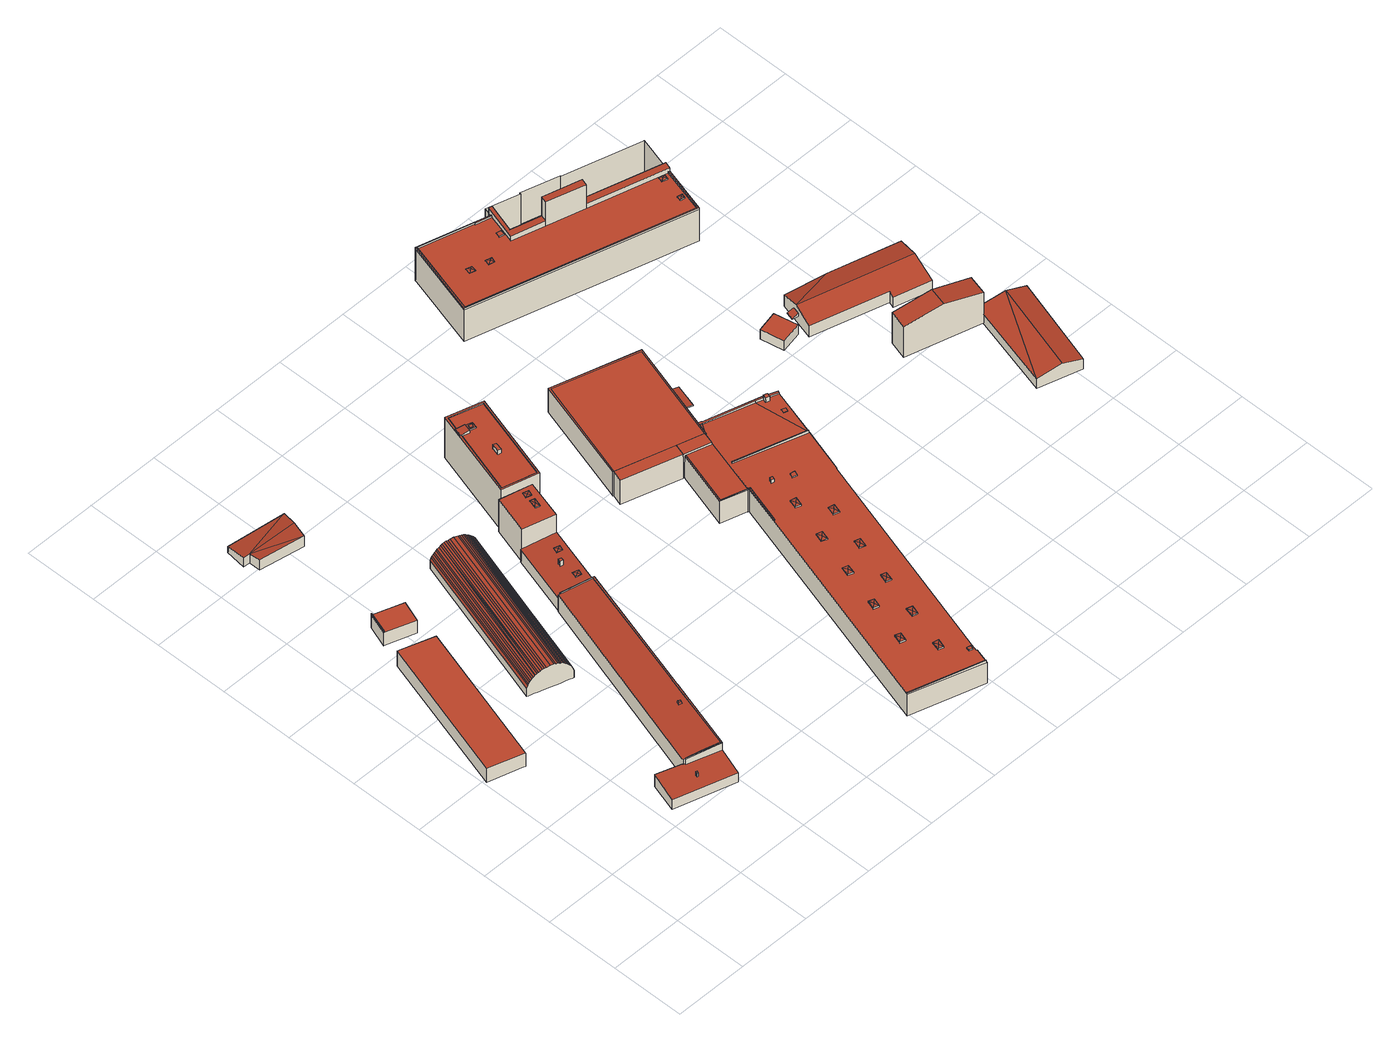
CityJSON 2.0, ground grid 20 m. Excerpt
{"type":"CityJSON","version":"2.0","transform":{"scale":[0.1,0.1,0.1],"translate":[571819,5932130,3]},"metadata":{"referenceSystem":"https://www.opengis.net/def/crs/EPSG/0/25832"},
"CityObjects":{
"building1":{"type":"Building","attributes":{"Grundfläche 2D":"396.908922","Grundhöhe NN":"3.509"},"geometry":[{"type":"Solid","lod":"3","boundaries":[[[[0,1,2,3,4]],[[5,6,7,4,3,2]],[[7,8,0,4]],[[8,9,1,0]],[[9,5,2,1]],[[7,6,5,9,8]]]],"semantics":{"surfaces":[{"type":"RoofSurface"},{"type":"WallSurface"},{"type":"GroundSurface"}],"values":[[0,1,1,1,1,2]]}}]},
"building2":{"type":"Building","attributes":{"Grundfläche 2D":"50.283447","Grundhöhe NN":"3.804"},"children":["building2-1"],"geometry":[{"type":"Solid","lod":"3","boundaries":[[[[10,11,12,13,14,15]],[[16,17,18,13,12,11]],[[18,19,14,13]],[[19,20,21,10,15,14]],[[21,16,11,10]],[[19,18,17,16,21,20]]]],"semantics":{"surfaces":[{"type":"RoofSurface"},{"type":"WallSurface"},{"type":"GroundSurface"}],"values":[[0,1,1,1,1,2]]}}]},
"building2-1":{"type":"BuildingInstallation","parents":["building2"],"geometry":[{"type":"MultiSurface","lod":"3","boundaries":[[[22,23,24,25]],[[25,24,14,15]],[[22,25,15,12]],[[23,22,12,13]],[[24,23,13,14]]],"semantics":{"surfaces":[{"type":"RoofSurface"},{"type":"WallSurface"}],"values":[0,1,1,1,1]}}]},
"building3":{"type":"Building","attributes":{"Grundfläche 2D":"126.118005","Grundhöhe NN":"3.507"},"geometry":[{"type":"Solid","lod":"3","boundaries":[[[[26,27,28]],[[26,28,29]],[[26,29,30]],[[31,26,30,32]],[[33,34,28,27]],[[34,35,29,28]],[[35,36,30,29]],[[36,37,32,30]],[[37,38,31,32]],[[38,39,26,31]],[[39,33,27,26]],[[39,38,37,36,35,34,33]]]],"semantics":{"surfaces":[{"type":"RoofSurface"},{"type":"WallSurface"},{"type":"GroundSurface"}],"values":[[0,0,0,0,1,1,1,1,1,1,1,2]]}}]},
"building4":{"type":"Building","attributes":{"Grundfläche 2D":"913.885331","Grundhöhe NN":"3.370"},"children":["building4-1","building4-2","building4-3","building4-4","building4-5","building4-6","building4-7","building4-8"],"geometry":[{"type":"MultiSurface","lod":"3","boundaries":[[[40,41,42,43,44,45,46,47,48,49,50,51,52,53]],[[54,52,51]],[[55,52,54]],[[56,57,58,59,60,61,62]],[[63,64,65,66,67,68,69,70,71]],[[72,73,74,75,76,77,78,79,80,81,82,83,84,85,86]],[[87,88,89]],[[90,91,92,93]],[[94,95,96,97,98,99,51,50,49,48,47,46]],[[99,87,89,54,51]],[[89,79,55,54]],[[79,78,52,55]],[[53,52,78,77]],[[77,76,40,53]],[[76,75,41,40]],[[75,74,73,72,86,44,43,42,41]],[[85,94,46,45]],[[58,57,100,101]],[[59,102,103,60]],[[61,60,103,104]],[[61,104,105,62]],[[57,56,106,100]],[[71,70,107,108]],[[68,67,109,110]],[[69,68,110,111]],[[70,69,111,107]],[[112,113,106,56,99,98,97,96,95,94,71,108,114,115]],[[88,87,99,56,62]],[[79,89,88,62,105,116,117]],[[80,79,117,118]],[[82,81,80,118,109,67,66]],[[82,66,65,83]],[[84,83,65,64]],[[94,85,84,64,63,71]],[[93,59,58,90]],[[90,58,101,119,91]],[[92,91,119,120]],[[92,120,102,59,93]],[[111,110,109,118,117,116,105,104,103,102,120,119,101,100,106,113,112,115,114,108,107]]],"semantics":{"surfaces":[{"type":"RoofSurface"},{"type":"WallSurface"},{"type":"GroundSurface"}],"values":[0,0,0,0,0,0,0,0,1,1,1,1,1,1,1,1,1,1,1,1,1,1,1,1,1,1,1,1,1,1,1,1,1,1,1,1,1,1,2]}}]},
"building4-1":{"type":"BuildingInstallation","parents":["building4"],"geometry":[{"type":"MultiSurface","lod":"3","boundaries":[[[121,122,45,44]],[[121,123,122]],[[86,124,83,123,121,44]],[[84,122,123,83]],[[84,85,45,122]]],"semantics":{"surfaces":[{"type":"RoofSurface"},{"type":"WallSurface"}],"values":[0,0,1,1,1]}}]},
"building4-2":{"type":"BuildingInstallation","parents":["building4"],"geometry":[{"type":"MultiSurface","lod":"3","boundaries":[[[125,126,127,128,129]],[[130,131,132,133,134,128,127]],[[135,136,137,138,126,125]],[[130,138,137,131]],[[138,130,127,126]]],"semantics":{"surfaces":[{"type":"RoofSurface"}],"values":[0,0,0,0,0]}}]},
"building4-3":{"type":"BuildingInstallation","parents":["building4"],"geometry":[{"type":"MultiSurface","lod":"3","boundaries":[[[139,140,141]],[[141,140,142]],[[143,140,139]],[[142,140,143]],[[144,145,139,141]],[[145,146,143,139]],[[147,142,143,146]],[[141,142,147,144]]],"semantics":{"surfaces":[{"type":"RoofSurface"},{"type":"WallSurface"}],"values":[0,0,0,0,1,1,1,1]}}]},
"building4-4":{"type":"BuildingInstallation","parents":["building4"],"geometry":[{"type":"MultiSurface","lod":"3","boundaries":[[[148,149,150]],[[148,151,149]],[[148,150,152]],[[148,152,151]],[[150,149,153,154]],[[152,150,154,155]],[[151,152,155,156]],[[149,151,156,153]]],"semantics":{"surfaces":[{"type":"RoofSurface"},{"type":"WallSurface"}],"values":[0,0,0,0,1,1,1,1]}}]},
"building4-5":{"type":"BuildingInstallation","parents":["building4"],"geometry":[{"type":"MultiSurface","lod":"3","boundaries":[[[157,158,159]],[[157,160,158]],[[157,159,161]],[[157,161,160]],[[159,158,162,163]],[[163,164,161,159]],[[160,161,164,165]],[[165,162,158,160]]],"semantics":{"surfaces":[{"type":"RoofSurface"},{"type":"WallSurface"}],"values":[0,0,0,0,1,1,1,1]}}]},
"building4-6":{"type":"BuildingInstallation","parents":["building4"],"geometry":[{"type":"MultiSurface","lod":"3","boundaries":[[[166,167,168,169]],[[169,168,170,171]],[[166,169,171,172]],[[167,166,172,173]],[[168,167,173,170]]],"semantics":{"surfaces":[{"type":"RoofSurface"},{"type":"WallSurface"}],"values":[0,1,1,1,1]}}]},
"building4-7":{"type":"BuildingInstallation","parents":["building4"],"geometry":[{"type":"MultiSurface","lod":"3","boundaries":[[[174,175,176]],[[174,177,175]],[[174,176,178]],[[174,178,177]],[[176,175,179,180]],[[178,176,180,181]],[[177,178,181,182]],[[175,177,182,179]]],"semantics":{"surfaces":[{"type":"RoofSurface"},{"type":"WallSurface"}],"values":[0,0,0,0,1,1,1,1]}}]},
"building4-8":{"type":"BuildingInstallation","parents":["building4"],"geometry":[{"type":"MultiSurface","lod":"3","boundaries":[[[183,184,185,186]],[[186,185,187,188]],[[183,186,188,189]],[[184,183,189,190]],[[185,184,190,187]]],"semantics":{"surfaces":[{"type":"RoofSurface"},{"type":"WallSurface"}],"values":[0,1,1,1,1]}}]},
"building5":{"type":"Building","attributes":{"Grundfläche 2D":"542.485835","Grundhöhe NN":"3.388"},"geometry":[{"type":"Solid","lod":"3","boundaries":[[[[191,192,193,194]],[[195,191,194,196,197,198]],[[197,196,199,200,201,202,203,195,198]],[[192,204,205,193]],[[204,206,207,205]],[[208,209,210,211]],[[212,209,208,213]],[[214,212,213,215]],[[216,214,215,217]],[[216,217,218]],[[216,218,219]],[[220,219,218,221]],[[222,220,221,223]],[[224,222,223,225]],[[224,225,226]],[[227,226,228]],[[229,226,227]],[[224,226,229]],[[230,227,228,231]],[[232,230,231,233]],[[234,232,233,235]],[[236,234,235,237]],[[238,236,237,239]],[[240,238,239,241]],[[242,240,241,243]],[[244,242,243,245]],[[246,244,245,247]],[[246,247,248]],[[249,248,250]],[[251,248,249]],[[246,248,251]],[[252,249,250,253]],[[254,252,253,255,256]],[[257,254,256,258]],[[259,257,258,260]],[[261,259,260,262]],[[263,261,262,264]],[[265,263,264,266]],[[267,268,269,206,204,192,191,195,203,270,271]],[[207,206,269,272]],[[273,199,196,194,193,205,207,272,274]],[[211,210,275,276]],[[277,270,203,202,201,200,199,273,278,279,280,281,266,264,262,260,258,256,255,253,250,248,247,245,243,241,239,237,235,233,231,228,226,225,223,221,218,217,215,213,208,211,276,282]],[[265,266,281,283]],[[284,285,286,287,288,289,290,291,292,293,294,275,210,209,212,214,216,219,220,222,224,229,227,230,232,234,236,238,240,242,244,246,251,249,252,254,257,259,261,263,265,283,295]],[[267,271,270,277,282,276,275,294,293,292,291,290,289,288,287,286,285,284,295,283,281,280,279,278,273,274,272,269,268]]]],"semantics":{"surfaces":[{"type":"RoofSurface"},{"type":"WallSurface"},{"type":"GroundSurface"}],"values":[[0,0,0,0,0,0,0,0,0,0,0,0,0,0,0,0,0,0,0,0,0,0,0,0,0,0,0,0,0,0,0,0,0,0,0,0,0,0,1,1,1,1,1,1,1,2]]}}]},
"building6":{"type":"Building","attributes":{"Grundfläche 2D":"250.883504","Grundhöhe NN":"3.388"},"children":["building6-1","building6-2","building6-3","building6-4"],"geometry":[{"type":"Solid","lod":"3","boundaries":[[[[296,297,298,299,300,301,302,303]],[[304,305,306,307],[308,309,310,311,312,313,314,315]],[[297,296,314,313]],[[313,312,298,297]],[[312,311,299,298]],[[300,299,311,310]],[[301,300,310,309]],[[302,301,309,308,315,314,296,303]],[[304,307,316,317]],[[305,304,317,318]],[[306,305,318,319]],[[307,306,319,316]],[[319,318,317,316]]]],"semantics":{"surfaces":[{"type":"RoofSurface"},{"type":"WallSurface"},{"type":"GroundSurface"}],"values":[[0,0,1,1,1,1,1,1,1,1,1,1,2]]}}]},
"building6-1":{"type":"BuildingInstallation","parents":["building6"],"geometry":[{"type":"MultiSurface","lod":"3","boundaries":[[[320,321,322,323]],[[324,323,322,325]],[[326,320,323,324]],[[327,321,320,326]],[[325,322,321,327]]],"semantics":{"surfaces":[{"type":"RoofSurface"},{"type":"WallSurface"}],"values":[0,1,1,1,1]}}]},
"building6-2":{"type":"BuildingInstallation","parents":["building6"],"geometry":[{"type":"MultiSurface","lod":"3","boundaries":[[[328,329,330,331],[332,333,334,335]],[[336,331,330,337]],[[338,328,331,336]],[[339,329,328,338]],[[337,330,329,339]]],"semantics":{"surfaces":[{"type":"RoofSurface"},{"type":"WallSurface"}],"values":[0,1,1,1,1]}}]},
"building6-3":{"type":"BuildingInstallation","parents":["building6"],"geometry":[{"type":"MultiSurface","lod":"3","boundaries":[[[340,341,342,343,344,345]],[[302,308,346,343,342,341,347]],[[344,343,346,348]],[[348,315,303,349,340,345,344]],[[349,347,341,340]]],"semantics":{"surfaces":[{"type":"RoofSurface"},{"type":"WallSurface"}],"values":[0,1,1,1,1]}}]},
"building6-4":{"type":"BuildingInstallation","parents":["building6"],"geometry":[{"type":"MultiSurface","lod":"3","boundaries":[[[350,351,352,353]],[[353,352,335,334]],[[350,353,334,333]],[[351,350,333,332]],[[352,351,332,335]]],"semantics":{"surfaces":[{"type":"RoofSurface"},{"type":"WallSurface"}],"values":[0,1,1,1,1]}}]},
"building7":{"type":"Building","attributes":{"Grundfläche 2D":"1881.242325","Grundhöhe NN":"3.334"},"children":["building7-1","building7-2","building7-3","building7-4","building7-5","building7-6","building7-7","building7-8","building7-9","building7-10","building7-11","building7-12","building7-13","building7-14","building7-15","building7-16","building7-17","building7-18"],"geometry":[{"type":"MultiSurface","lod":"3","boundaries":[[[354,355,356,357,358,359,360,361,362]],[[358,357,363,364,365,366,367,368]],[[369,370,371]],[[372,369,371,373,374,375,376,377,378,379,380,381,382,383,384,385,386]],[[387,386,385,388,389]],[[390,374,373]],[[360,359,391,392]],[[392,393,361,360]],[[393,370,362,361]],[[370,369,354,362]],[[386,356,355,354,369,372]],[[356,386,387,357]],[[388,366,365,389]],[[367,366,388,394]],[[395,368,367,394]],[[395,396,358,368]],[[396,391,359,358]],[[390,373,371,370,393,397,398]],[[374,390,398,399]],[[377,376,375,374,399,400]],[[401,379,378,377,400,402]],[[380,379,401,403]],[[381,380,403,404]],[[383,382,381,404,405]],[[384,383,405,406]],[[394,388,385,384,406,407]],[[395,394,407,408]],[[396,395,408,409]],[[391,396,409,410]],[[392,391,410,411]],[[393,392,411,397]],[[403,401,402,400,399,398,397,411,410,409,408,407,406,405,404]]],"semantics":{"surfaces":[{"type":"RoofSurface"},{"type":"WallSurface"},{"type":"GroundSurface"}],"values":[0,0,0,0,0,0,1,1,1,1,1,1,1,1,1,1,1,1,1,1,1,1,1,1,1,1,1,1,1,1,1,2]}}]},
"building7-1":{"type":"BuildingInstallation","parents":["building7"],"geometry":[{"type":"MultiSurface","lod":"3","boundaries":[[[412,413,414,415]],[[415,414,416,417]],[[412,415,417,418]],[[413,412,418,419]],[[414,413,419,416]]],"semantics":{"surfaces":[{"type":"RoofSurface"},{"type":"WallSurface"}],"values":[0,1,1,1,1]}}]},
"building7-2":{"type":"BuildingInstallation","parents":["building7"],"geometry":[{"type":"MultiSurface","lod":"3","boundaries":[[[420,421,422]],[[423,421,420]],[[424,421,423]],[[422,421,424]],[[425,420,422,426]],[[425,427,423,420]],[[427,428,424,423]],[[428,426,422,424]]],"semantics":{"surfaces":[{"type":"RoofSurface"},{"type":"WallSurface"}],"values":[0,0,0,0,1,1,1,1]}}]},
"building7-3":{"type":"BuildingInstallation","parents":["building7"],"geometry":[{"type":"MultiSurface","lod":"3","boundaries":[[[429,430,431,432]],[[432,431,433,434]],[[429,432,434,435]],[[430,429,435,436]],[[431,430,436,433]]],"semantics":{"surfaces":[{"type":"RoofSurface"},{"type":"WallSurface"}],"values":[0,1,1,1,1]}}]},
"building7-4":{"type":"BuildingInstallation","parents":["building7"],"geometry":[{"type":"MultiSurface","lod":"3","boundaries":[[[437,438,439,440,441,442,443]],[[444,445,373,438,437,443]],[[373,390,439,438]],[[390,374,440,439]],[[374,375,441,440]],[[375,446,442,441]],[[443,442,446,444]]],"semantics":{"surfaces":[{"type":"RoofSurface"},{"type":"WallSurface"}],"values":[0,1,1,1,1,1,1]}}]},
"building7-5":{"type":"BuildingInstallation","parents":["building7"],"geometry":[{"type":"MultiSurface","lod":"3","boundaries":[[[447,448,449]],[[447,450,448]],[[447,449,451]],[[447,451,450]],[[449,448,452,453]],[[451,449,453,454]],[[450,451,454,455]],[[448,450,455,452]]],"semantics":{"surfaces":[{"type":"RoofSurface"},{"type":"WallSurface"}],"values":[0,0,0,0,1,1,1,1]}}]},
"building7-6":{"type":"BuildingInstallation","parents":["building7"],"geometry":[{"type":"MultiSurface","lod":"3","boundaries":[[[456,457,458]],[[456,459,457]],[[456,458,460]],[[456,460,459]],[[458,457,461,462]],[[460,458,462,463]],[[459,460,463,464]],[[457,459,464,461]]],"semantics":{"surfaces":[{"type":"RoofSurface"},{"type":"WallSurface"}],"values":[0,0,0,0,1,1,1,1]}}]},
"building7-7":{"type":"BuildingInstallation","parents":["building7"],"geometry":[{"type":"MultiSurface","lod":"3","boundaries":[[[465,466,467,468]],[[468,467,469,470]],[[470,471,465,468]],[[471,472,466,465]],[[467,466,472,469]]],"semantics":{"surfaces":[{"type":"RoofSurface"},{"type":"WallSurface"}],"values":[0,1,1,1,1]}}]},
"building7-8":{"type":"BuildingInstallation","parents":["building7"],"geometry":[{"type":"MultiSurface","lod":"3","boundaries":[[[473,474,475]],[[473,476,474]],[[473,475,477]],[[473,477,476]],[[475,474,478,479]],[[477,475,479,480]],[[476,477,480,481]],[[474,476,481,478]]],"semantics":{"surfaces":[{"type":"RoofSurface"},{"type":"WallSurface"}],"values":[0,0,0,0,1,1,1,1]}}]},
"building7-9":{"type":"BuildingInstallation","parents":["building7"],"geometry":[{"type":"MultiSurface","lod":"3","boundaries":[[[482,483,484,485]],[[485,484,486]],[[487,484,483]],[[486,484,487]],[[483,482,485,488,489,490]],[[490,491,487,483]],[[491,492,486,487]],[[485,486,492,488]]],"semantics":{"surfaces":[{"type":"RoofSurface"},{"type":"WallSurface"}],"values":[0,0,0,0,1,1,1,1]}}]},
"building7-10":{"type":"BuildingInstallation","parents":["building7"],"geometry":[{"type":"MultiSurface","lod":"3","boundaries":[[[493,494,495,496]],[[496,495,497,498]],[[493,496,498,499]],[[494,493,499,500]],[[495,494,500,497]]],"semantics":{"surfaces":[{"type":"RoofSurface"},{"type":"WallSurface"}],"values":[0,1,1,1,1]}}]},
"building7-11":{"type":"BuildingInstallation","parents":["building7"],"geometry":[{"type":"MultiSurface","lod":"3","boundaries":[[[501,502,503,504]],[[504,503,505,376]],[[376,377,501,504]],[[377,378,502,501]],[[378,505,503,502]]],"semantics":{"surfaces":[{"type":"RoofSurface"},{"type":"WallSurface"}],"values":[0,1,1,1,1]}}]},
"building7-12":{"type":"BuildingInstallation","parents":["building7"],"geometry":[{"type":"MultiSurface","lod":"3","boundaries":[[[506,507,508]],[[506,509,507]],[[506,508,510]],[[506,510,509]],[[508,507,511,512]],[[510,508,512,513]],[[509,510,513,514]],[[507,509,514,511]]],"semantics":{"surfaces":[{"type":"RoofSurface"},{"type":"WallSurface"}],"values":[0,0,0,0,1,1,1,1]}}]},
"building7-13":{"type":"BuildingInstallation","parents":["building7"],"geometry":[{"type":"MultiSurface","lod":"3","boundaries":[[[515,516,517]],[[515,518,516]],[[515,517,519]],[[515,519,518]],[[517,516,520,521]],[[519,517,521,522]],[[518,519,522,523]],[[516,518,523,520]]],"semantics":{"surfaces":[{"type":"RoofSurface"},{"type":"WallSurface"}],"values":[0,0,0,0,1,1,1,1]}}]},
"building7-14":{"type":"BuildingInstallation","parents":["building7"],"geometry":[{"type":"MultiSurface","lod":"3","boundaries":[[[524,525,526,527]],[[527,526,528,529]],[[524,527,529,530]],[[525,524,530,531]],[[526,525,531,528]]],"semantics":{"surfaces":[{"type":"RoofSurface"},{"type":"WallSurface"}],"values":[0,1,1,1,1]}}]},
"building7-15":{"type":"BuildingInstallation","parents":["building7"],"geometry":[{"type":"MultiSurface","lod":"3","boundaries":[[[532,533,534]],[[532,535,533]],[[532,534,536]],[[532,536,535]],[[534,533,537,538]],[[536,534,538,539]],[[535,536,539,540]],[[533,535,540,537]]],"semantics":{"surfaces":[{"type":"RoofSurface"},{"type":"WallSurface"}],"values":[0,0,0,0,1,1,1,1]}}]},
"building7-16":{"type":"BuildingInstallation","parents":["building7"],"geometry":[{"type":"MultiSurface","lod":"3","boundaries":[[[541,542,543]],[[541,544,542]],[[541,543,545]],[[541,545,544]],[[543,542,546,547]],[[545,543,547,548]],[[544,545,548,549]],[[542,544,549,546]]],"semantics":{"surfaces":[{"type":"RoofSurface"},{"type":"WallSurface"}],"values":[0,0,0,0,1,1,1,1]}}]},
"building7-17":{"type":"BuildingInstallation","parents":["building7"],"geometry":[{"type":"MultiSurface","lod":"3","boundaries":[[[550,551,552]],[[550,553,551]],[[550,552,554]],[[550,554,553]],[[552,551,555,556]],[[554,552,556,557]],[[553,554,557,558]],[[551,553,558,555]]],"semantics":{"surfaces":[{"type":"RoofSurface"},{"type":"WallSurface"}],"values":[0,0,0,0,1,1,1,1]}}]},
"building7-18":{"type":"BuildingInstallation","parents":["building7"],"geometry":[{"type":"MultiSurface","lod":"3","boundaries":[[[559,560,561,562]],[[365,364,560,559,563,389]],[[561,560,364,363]],[[363,357,387,564,562,561]],[[559,562,564,563]]],"semantics":{"surfaces":[{"type":"RoofSurface"},{"type":"WallSurface"}],"values":[0,1,1,1,1]}}]},
"building8":{"type":"Building","attributes":{"Grundfläche 2D":"50.494847","Grundhöhe NN":"3.388"},"geometry":[{"type":"Solid","lod":"3","boundaries":[[[[565,566,567,568,569]],[[568,567,570,571,572,569]],[[567,566,567,568]],[[572,571,573,574]],[[575,565,569,572,574,576]],[[566,565,575,577]],[[567,566,577,578]],[[570,567,578,579]],[[571,570,579,573]],[[578,577,575,576,574,573,579]]]],"semantics":{"surfaces":[{"type":"RoofSurface"},{"type":"WallSurface"},{"type":"GroundSurface"}],"values":[[0,0,1,1,1,1,1,1,1,2]]}}]},
"building9":{"type":"Building","attributes":{"Grundfläche 2D":"139.693089","Grundhöhe NN":"3.388"},"children":["building9-1"],"geometry":[{"type":"Solid","lod":"3","boundaries":[[[[580,581,582,583]],[[572,571,584,585,581,580]],[[586,390,373,371,587,588,589]],[[371,590,591,587]],[[592,587,591]],[[587,585,584,571,573,593,589,588]],[[585,587,592,581]],[[581,592,591,582]],[[582,591,590,583]],[[572,580,583,590,594,595,574]],[[571,572,574,573]],[[390,586,596,597]],[[371,373,390,597,598]],[[590,371,598,594]],[[586,589,593,596]],[[573,574,595,594,598,597,596,593]]]],"semantics":{"surfaces":[{"type":"RoofSurface"},{"type":"WallSurface"},{"type":"GroundSurface"}],"values":[[0,0,0,0,0,1,1,1,1,1,1,1,1,1,1,2]]}}]},
"building9-1":{"type":"BuildingInstallation","parents":["building9"],"geometry":[{"type":"MultiSurface","lod":"3","boundaries":[[[438,599,600,601,602,439]],[[439,602,586,390]],[[438,439,390,373]],[[599,438,373,603]],[[600,599,603,588]],[[601,600,588,589]],[[602,601,589,586]]],"semantics":{"surfaces":[{"type":"RoofSurface"},{"type":"WallSurface"}],"values":[0,1,1,1,1,1,1]}}]},
"building10":{"type":"Building","attributes":{"Grundfläche 2D":"680.888080","Grundhöhe NN":"3.388"},"children":["building10-1"],"geometry":[{"type":"Solid","lod":"3","boundaries":[[[[604,605,580,583,606,607,565,569]],[[572,580,605,604,569]],[[607,606,608,609]],[[565,607,609,575]],[[574,595,594,583,580,572,569,565,575,576]],[[583,594,608,606]],[[575,609,608,594,595,574,576]]]],"semantics":{"surfaces":[{"type":"RoofSurface"},{"type":"WallSurface"},{"type":"GroundSurface"}],"values":[[0,0,1,1,1,1,2]]}}]},
"building10-1":{"type":"BuildingInstallation","parents":["building10"],"geometry":[{"type":"MultiSurface","lod":"3","boundaries":[[[610,611,612,613]],[[613,612,614,615]],[[610,613,615,616]],[[611,610,616,617]],[[611,617,614,612]],[[614,617,616,615]]],"semantics":{"surfaces":[{"type":"RoofSurface"},{"type":"WallSurface"},{"type":"OuterCeilingSurface"}],"values":[0,1,1,1,1,2]}}]},
"building11":{"type":"Building","attributes":{"Grundfläche 2D":"1016.786009","Grundhöhe NN":"3.189"},"children":["building11-1","building11-2","building11-3","building11-4","building11-5"],"geometry":[{"type":"Solid","lod":"3","boundaries":[[[[618,619,620,621]],[[622,623,624,625,626,627]],[[628,629,630,631,632,633,634,635,636,637]],[[638,639,640,641,642,643,644,645,646,647,648,649,650,651,652]],[[653,654,655,656]],[[655,654,621,620]],[[657,658,623,618,621,654]],[[623,622,619,618]],[[630,629,655,620,619,622]],[[659,660,625,624]],[[660,661,626,625]],[[631,627,626,661,662,643,642,632]],[[622,627,631,630]],[[658,659,624,623]],[[638,652,637,636]],[[639,638,636,635]],[[635,634,640,639]],[[634,633,641,640]],[[633,632,642,641]],[[662,663,644,643]],[[663,664,665,666,647,646,645,644]],[[666,667,668,649,648,647]],[[668,669,650,649]],[[628,637,652,651]],[[670,657,654,653]],[[656,655,629,628,651,650]],[[670,653,656,650,669]],[[660,659,671,672]],[[661,660,672,673]],[[662,661,673,674]],[[663,662,674,675]],[[676,677,666,665,664,663,675,678]],[[679,668,667,666,677,680]],[[670,669,668,679,681]],[[659,658,657,670,681,671]],[[676,678,675,674,673,672,671,681,679,680,677]]]],"semantics":{"surfaces":[{"type":"RoofSurface"},{"type":"WallSurface"},{"type":"GroundSurface"}],"values":[[0,0,0,0,0,1,1,1,1,1,1,1,1,1,1,1,1,1,1,1,1,1,1,1,1,1,1,1,1,1,1,1,1,1,1,2]]}}]},
"building11-1":{"type":"BuildingInstallation","parents":["building11"],"geometry":[{"type":"MultiSurface","lod":"3","boundaries":[[[682,683,684]],[[682,685,683]],[[682,684,686]],[[682,686,685]],[[684,683,687,688]],[[686,684,688,689]],[[685,686,689,690]],[[683,685,690,687]]],"semantics":{"surfaces":[{"type":"RoofSurface"},{"type":"WallSurface"}],"values":[0,0,0,0,1,1,1,1]}}]},
"building11-2":{"type":"BuildingInstallation","parents":["building11"],"geometry":[{"type":"MultiSurface","lod":"3","boundaries":[[[691,692,693]],[[691,694,692]],[[691,693,695]],[[691,695,694]],[[694,695,696,697]],[[698,696,695,693]],[[699,698,693,692]],[[692,694,697,699]]],"semantics":{"surfaces":[{"type":"RoofSurface"},{"type":"WallSurface"}],"values":[0,0,0,0,1,1,1,1]}}]},
"building11-3":{"type":"BuildingInstallation","parents":["building11"],"geometry":[{"type":"MultiSurface","lod":"3","boundaries":[[[700,701,702]],[[702,701,703]],[[704,701,700]],[[703,701,704]],[[705,706,700,702]],[[706,707,704,700]],[[707,708,703,704]],[[708,705,702,703]]],"semantics":{"surfaces":[{"type":"RoofSurface"},{"type":"WallSurface"}],"values":[0,0,0,0,1,1,1,1]}}]},
"building11-4":{"type":"BuildingInstallation","parents":["building11"],"geometry":[{"type":"MultiSurface","lod":"3","boundaries":[[[709,710,711]],[[711,710,712]],[[713,710,709]],[[712,710,713]],[[714,715,709,711]],[[715,716,713,709]],[[716,717,712,713]],[[717,714,711,712]]],"semantics":{"surfaces":[{"type":"RoofSurface"},{"type":"WallSurface"}],"values":[0,0,0,0,1,1,1,1]}}]},
"building11-5":{"type":"BuildingInstallation","parents":["building11"],"geometry":[{"type":"MultiSurface","lod":"3","boundaries":[[[718,719,720,721]],[[720,719,722,723]],[[721,720,723,724]],[[718,721,724,725]],[[725,722,719,718]]],"semantics":{"surfaces":[{"type":"RoofSurface"},{"type":"WallSurface"}],"values":[0,1,1,1,1]}}]},
"building12":{"type":"Building","attributes":{"Grundfläche 2D":"35.994445","Grundhöhe NN":"3.388"},"geometry":[{"type":"Solid","lod":"3","boundaries":[[[[726,727,728,729]],[[730,731,729,728]],[[731,732,726,729]],[[732,733,727,726]],[[733,730,728,727]],[[733,732,731,730]]]],"semantics":{"surfaces":[{"type":"RoofSurface"},{"type":"WallSurface"},{"type":"GroundSurface"}],"values":[[0,1,1,1,1,2]]}}]},
"building13":{"type":"Building","attributes":{"Grundfläche 2D":"376.882744","Grundhöhe NN":"3.191"},"geometry":[{"type":"MultiSurface","lod":"3","boundaries":[[[734,735,736,737]],[[661,734,737,673]],[[660,661,673,672]],[[659,738,739,660,672,671]],[[670,657,658,659,671,681]],[[740,670,681,741]],[[742,743,744,740,741,745]],[[746,743,742,747]],[[748,746,747,749]],[[735,748,749,736]],[[673,737,736,749,747,742,745,741,681,671,672]]],"semantics":{"surfaces":[{"type":"WallSurface"},{"type":"GroundSurface"}],"values":[0,0,0,0,0,0,0,0,0,0,1]}}]},
"building14":{"type":"Building","attributes":{"Grundfläche 2D":"103.992593","Grundhöhe NN":"3.388"},"geometry":[{"type":"Solid","lod":"3","boundaries":[[[[750,751,752,753]],[[750,753,754,755]],[[756,751,750,755,757]],[[752,751,756,758]],[[754,753,752,758,759]],[[755,754,759,757]],[[756,757,759,758]]]],"semantics":{"surfaces":[{"type":"RoofSurface"},{"type":"WallSurface"},{"type":"GroundSurface"}],"values":[[0,0,1,1,1,1,2]]}}]},
"building15":{"type":"Building","attributes":{"Grundfläche 2D":"371.479604","Grundhöhe NN":"3.388"},"children":["building15-1"],"geometry":[{"type":"Solid","lod":"3","boundaries":[[[[760,761,762,763,764,765]],[[765,766,767,760]],[[760,767,768]],[[762,761,769,770]],[[763,762,770,771]],[[764,763,771,772]],[[766,765,764,772,773]],[[767,766,773,774]],[[768,767,774,775]],[[761,760,768,775,769]],[[771,770,769,775,774,773,772]]]],"semantics":{"surfaces":[{"type":"RoofSurface"},{"type":"WallSurface"},{"type":"GroundSurface"}],"values":[[0,0,0,1,1,1,1,1,1,1,2]]}}]},
"building15-1":{"type":"BuildingInstallation","parents":["building15"],"geometry":[{"type":"MultiSurface","lod":"3","boundaries":[[[776,777,778,779]],[[777,776,780,781]],[[778,777,781,782]],[[779,778,782,783]],[[776,779,783,780]],[[781,780,783,782]]],"semantics":{"surfaces":[{"type":"RoofSurface"},{"type":"WallSurface"},{"type":"OuterCeilingSurface"}],"values":[0,1,1,1,1,2]}}]},
"building16":{"type":"Building","attributes":{"Grundfläche 2D":"305.529753","Grundhöhe NN":"3.388"},"geometry":[{"type":"Solid","lod":"3","boundaries":[[[[784,785,786]],[[787,785,784]],[[788,784,786,789]],[[789,786,785,790,791]],[[788,789,791,792]],[[787,784,788,792,793]],[[785,787,793,790]],[[791,790,793,792]]]],"semantics":{"surfaces":[{"type":"RoofSurface"},{"type":"WallSurface"},{"type":"GroundSurface"}],"values":[[0,0,0,1,1,1,1,2]]}}]}
},
"vertices":[
[214,947,51],[120,976,54],[5,590,51],[98,563,47],[100,562,47],[5,590,5],[98,563,5],[100,562,5],[214,947,5],[120,976,5],
[220,1011,49],[240,1068,49],[163,1095,49],[161,1096,49],[141,1038,49],[143,1038,49],[240,1068,8],[163,1095,8],[161,1096,8],[141,1038,8],[143,1038,8],[220,1011,8],
[163,1095,54],[161,1096,54],[141,1038,54],[143,1038,54],
[118,1426,34],[117,1395,38],[236,1374,39],[253,1420,34],[264,1461,25],[99,1427,34],[106,1482,25],[117,1395,5],[236,1374,5],[253,1420,5],[264,1461,5],[106,1482,5],[99,1427,5],[118,1426,5],
[471,471,67],[470,470,67],[464,447,67],[463,446,67],[410,263,67],[409,261,67],[412,260,67],[469,452,67],[469,454,67],[470,456,67],[574,809,67],[575,811,67],[570,810,67],[563,785,67],[492,835,61],[492,833,61],[575,811,52],[623,973,52],[622,973,52],[538,998,45],[536,998,45],[488,837,45],[492,836,45],[409,261,42],[325,288,42],[326,290,42],[320,292,42],[320,294,42],[255,316,42],[232,240,34],[392,192,34],[412,260,42],[463,446,65],[464,447,65],[464,450,65],[470,470,65],[471,471,65],[563,785,65],[570,810,65],[492,833,58],[485,835,58],[320,294,58],[320,292,58],[326,290,58],[325,288,58],[409,261,65],[410,263,65],[571,812,65],[492,836,58],[492,835,58],[622,973,110],[651,1074,110],[568,1097,107],[538,998,107],[412,260,65],[469,452,65],[469,454,65],[470,456,65],[574,809,65],[575,811,65],[623,973,4],[622,973,4],[538,998,4],[536,998,4],[488,837,4],[492,836,4],[575,811,4],[392,192,4],[412,260,4],[320,294,4],[255,316,4],[232,240,4],[470,456,4],[574,809,4],[469,452,4],[469,454,4],[492,835,4],[492,833,4],[485,835,4],[651,1074,4],[568,1097,4],
[364,278,64],[325,288,61],[326,290,61],[364,278,61],
[428,410,63],[430,411,69],[432,417,69],[431,419,63],[429,411,63],[438,415,69],[440,416,64],[438,417,64],[436,417,63],[435,418,63],[429,410,63],[431,409,63],[437,407,64],[436,409,69],
[623,1039,111],[614,1030,112],[616,1016,111],[604,1020,111],[611,1043,111],[616,1016,109],[623,1039,109],[611,1043,109],[604,1020,109],
[621,1061,112],[631,1066,111],[617,1070,111],[626,1052,111],[612,1056,111],[631,1066,109],[617,1070,109],[612,1056,109],[626,1052,109],
[565,854,54],[575,859,52],[560,863,52],[570,845,52],[556,849,52],[575,859,51],[560,863,50],[556,849,50],[570,845,51],
[566,903,65],[559,905,65],[557,897,65],[564,895,65],[557,897,49],[564,895,49],[566,903,49],[559,905,49],
[589,935,54],[599,940,52],[584,944,52],[594,926,52],[580,930,52],[599,940,51],[584,944,50],[580,930,50],[594,926,51],
[320,245,50],[322,251,50],[319,252,50],[317,246,50],[319,252,38],[317,246,38],[320,245,38],[322,251,38],
[484,1109,30],[485,1113,26],[404,1138,26],[403,1134,30],[482,1105,32],[402,1130,32],[442,1118,32],[452,1115,32],[400,1124,32],[426,1115,32],[468,1103,32],[472,1101,32],[480,1099,32],[486,1116,21],[405,1141,21],[486,1117,15],[405,1142,15],[494,1094,36],[364,673,36],[367,672,27],[497,1093,27],[362,673,41],[492,1095,41],[360,674,45],[490,1096,45],[357,675,50],[487,1097,50],[484,1098,54],[354,676,54],[350,677,57],[480,1099,57],[346,678,61],[476,1100,61],[342,680,64],[472,1101,64],[468,1103,67],[333,682,69],[464,1104,69],[338,681,67],[329,684,71],[459,1105,71],[324,685,72],[454,1107,72],[319,687,73],[450,1108,73],[310,689,74],[440,1111,74],[301,692,73],[431,1114,73],[296,694,72],[426,1115,72],[292,695,71],[422,1117,71],[287,697,69],[417,1118,69],[282,698,67],[413,1120,67],[408,1121,64],[274,701,61],[404,1122,61],[278,699,64],[270,702,57],[400,1123,57],[267,703,54],[400,1124,57],[397,1124,54],[263,704,50],[394,1125,50],[261,705,46],[391,1126,46],[258,705,42],[388,1127,42],[256,706,38],[386,1128,38],[253,707,30],[383,1129,30],[485,1113,4],[486,1116,4],[486,1117,4],[480,1099,4],[482,1105,4],[405,1142,4],[400,1124,4],[404,1138,4],[367,672,4],[497,1093,4],[490,1096,4],[394,1125,4],[391,1126,4],[388,1127,4],[383,1129,4],[492,1095,4],[253,707,4],[258,705,4],[261,705,4],[263,704,4],[270,702,4],[278,699,4],[287,697,4],[301,692,4],[333,682,4],[346,678,4],[354,676,4],[362,673,4],[256,706,4],
[580,1099,133],[647,1080,133],[647,1081,133],[667,1075,133],[735,1305,133],[649,1330,133],[637,1292,133],[631,1272,133],[670,1069,135],[741,1309,135],[645,1337,135],[574,1095,135],[637,1292,135],[649,1330,135],[735,1305,135],[667,1075,135],[647,1081,135],[647,1080,135],[580,1099,135],[631,1272,135],[574,1095,4],[670,1069,4],[741,1309,4],[645,1337,4],
[660,1193,147],[652,1196,147],[646,1176,147],[655,1174,147],[655,1174,133],[646,1176,133],[660,1193,133],[652,1196,133],
[675,1282,136],[660,1287,136],[655,1271,136],[671,1266,136],[662,1282,136],[671,1280,136],[668,1271,136],[659,1273,136],[671,1266,133],[655,1271,133],[675,1282,133],[660,1287,133],
[651,1266,140],[657,1287,140],[637,1292,138],[634,1294,138],[628,1273,138],[631,1272,138],[634,1294,135],[657,1287,133],[628,1273,135],[651,1266,133],
[671,1280,137],[662,1282,137],[659,1273,137],[668,1271,137],
[1065,953,77],[1066,952,77],[1195,915,77],[1214,909,77],[1215,914,77],[1068,957,77],[1068,959,77],[1059,961,77],[1057,955,77],[1215,910,77],[1225,907,75],[1225,906,75],[1253,897,72],[1255,903,72],[1215,915,77],[1065,953,74],[1057,955,74],[1048,925,74],[1066,952,74],[995,744,74],[996,742,74],[965,637,74],[796,65,73],[795,62,73],[987,5,69],[989,5,69],[1001,47,69],[999,48,69],[1004,67,69],[1179,651,69],[1180,651,69],[1215,768,69],[1195,915,71],[1214,909,70],[1253,897,69],[1225,906,70],[994,742,74],[1068,957,74],[1068,959,74],[1059,961,74],[1255,903,69],[1215,915,70],[1215,914,70],[1059,961,3],[994,742,3],[996,742,3],[795,62,3],[989,5,3],[987,5,3],[1001,47,3],[999,48,3],[1179,651,3],[1180,651,3],[1255,903,3],[1215,915,3],[1215,914,3],[1068,957,3],[1068,959,3],
[986,57,73],[995,55,73],[998,64,73],[988,67,73],[998,64,69],[988,67,70],[986,57,70],[995,55,69],
[968,429,76],[972,416,78],[982,425,76],[961,406,76],[976,402,76],[968,429,73],[982,425,72],[961,406,73],[976,402,72],
[1218,850,71],[1228,847,71],[1231,857,71],[1221,860,71],[1231,857,69],[1221,860,70],[1218,850,70],[1228,847,69],
[997,744,77],[995,744,77],[994,742,77],[996,742,77],[965,637,77],[968,636,77],[1000,743,77],[1000,743,74],[997,744,74],[968,636,74],
[1038,640,78],[1049,649,76],[1034,653,76],[1042,626,76],[1028,631,76],[1049,649,72],[1034,653,73],[1028,631,73],[1042,626,72],
[1005,528,78],[1016,537,76],[1001,541,76],[1009,514,76],[994,519,76],[1016,537,72],[1001,541,73],[994,519,73],[1009,514,72],
[1027,823,77],[1213,768,77],[1214,771,77],[1028,826,77],[1214,771,69],[1028,826,74],[1027,823,74],[1213,768,69],
[1017,341,76],[1027,351,74],[1013,355,74],[1020,328,74],[1006,332,74],[1027,351,71],[1013,355,71],[1006,332,71],[1020,328,71],
[993,239,74],[979,243,74],[983,229,76],[994,238,74],[987,216,74],[973,220,74],[994,238,71],[993,239,71],[979,243,71],[973,220,71],[987,216,71],
[1089,699,75],[1101,695,75],[1105,707,75],[1093,710,75],[1105,707,71],[1093,710,72],[1089,699,72],[1101,695,71],
[795,62,77],[987,5,77],[988,8,77],[796,65,77],[988,8,69],
[939,304,78],[949,313,76],[935,318,76],[943,291,76],[928,295,76],[949,313,72],[935,318,72],[928,295,72],[943,291,72],
[1083,566,76],[1094,575,74],[1079,579,74],[1087,552,74],[1072,557,74],[1094,575,71],[1079,579,71],[1072,557,71],[1087,552,71],
[1044,720,84],[1051,718,84],[1053,726,84],[1047,728,84],[1053,726,73],[1047,728,73],[1044,720,73],[1051,718,73],
[905,191,78],[916,200,76],[902,205,76],[909,178,76],[895,182,76],[916,200,72],[902,205,72],[895,182,72],[909,178,72],
[1050,454,76],[1060,463,74],[1046,467,74],[1054,440,74],[1039,445,74],[1060,463,71],[1046,467,71],[1039,445,71],[1054,440,71],
[950,117,76],[961,127,74],[946,131,74],[954,104,74],[940,108,74],[961,127,71],[946,131,71],[940,108,71],[954,104,70],
[1222,897,85],[1225,907,85],[1215,910,85],[1212,900,85],[1222,897,70],[1212,900,70],
[821,991,81],[820,990,81],[822,990,81],[823,989,81],[823,991,81],[813,961,81],[966,915,81],[975,946,81],[966,915,4],[975,946,4],[821,991,4],[823,991,4],[820,990,4],[822,990,4],[813,961,4],
[1045,925,81],[1044,923,81],[1047,923,81],[1047,925,81],[969,914,81],[1036,895,81],[924,763,75],[1036,895,74],[972,914,75],[969,914,75],[1047,925,74],[1047,923,74],[1044,923,74],[969,914,4],[1047,925,4],[1045,925,4],[924,763,4],[994,742,4],[1048,925,4],
[927,764,77],[972,914,77],[969,914,77],[924,763,77],[927,764,75],
[905,1263,81],[1126,1197,81],[1130,1200,81],[903,1268,81],[1130,1200,4],[903,1268,4],
[1121,1078,59],[1095,1086,61],[1077,1025,61],[1103,1017,59],[1077,1025,57],[1103,1017,57],[1121,1078,57],[1095,1086,57],
[1240,1614,182],[1236,1597,181],[1335,1569,181],[1340,1586,182],[1236,1597,119],[1240,1614,120],[1162,1636,120],[1183,1711,122],[1175,1714,122],[1149,1621,119],[1537,1513,104],[1335,1569,104],[1236,1597,104],[1149,1621,104],[1171,1700,104],[1130,1711,104],[1131,1713,104],[988,1753,104],[932,1552,104],[1504,1392,104],[932,1552,109],[988,1753,109],[1131,1713,109],[1130,1711,109],[1171,1700,109],[1172,1703,109],[985,1755,109],[985,1754,109],[984,1750,109],[928,1550,109],[1503,1389,109],[1506,1388,109],[1541,1512,109],[1537,1513,109],[1504,1392,109],[1546,1528,120],[1340,1586,120],[1335,1569,119],[1541,1512,119],[1340,1586,104],[1240,1614,104],[1162,1636,104],[1183,1711,104],[1175,1714,104],[1172,1703,104],[985,1755,104],[985,1754,104],[984,1750,104],[928,1550,104],[1503,1389,104],[1506,1388,104],[1541,1512,104],[1546,1528,104],[1162,1636,2],[1183,1711,2],[1175,1714,2],[1172,1703,2],[985,1755,2],[984,1750,2],[928,1550,2],[985,1754,2],[1506,1388,2],[1503,1389,2],[1546,1528,2],
[1025,1624,108],[1034,1629,105],[1019,1633,105],[1031,1614,105],[1015,1618,105],[1034,1629,104],[1019,1633,104],[1015,1618,104],[1031,1614,104],
[1073,1611,108],[1083,1616,105],[1067,1620,105],[1079,1602,105],[1063,1606,105],[1063,1606,104],[1079,1602,104],[1067,1620,104],[1083,1616,104],
[1496,1436,107],[1503,1440,109],[1499,1448,107],[1511,1445,107],[1508,1433,107],[1499,1448,104],[1496,1436,104],[1508,1433,104],[1511,1445,104],
[1508,1504,107],[1518,1509,110],[1512,1517,107],[1526,1513,107],[1523,1500,107],[1512,1517,104],[1508,1504,104],[1523,1500,104],[1526,1513,104],
[1139,1647,107],[1152,1644,107],[1155,1656,107],[1143,1659,107],[1152,1644,104],[1155,1656,104],[1143,1659,104],[1139,1647,104],
[1398,1022,35],[1454,1034,35],[1441,1096,35],[1386,1084,35],[1441,1096,4],[1386,1084,4],[1398,1022,4],[1454,1034,4],
[1179,1728,104],[1266,1704,104],[1266,1704,2],[1179,1728,2],[1180,1701,104],[1181,1702,104],[1571,1619,104],[1571,1619,2],[1365,1676,2],[1365,1676,104],[1569,1619,104],[1569,1619,2],[1366,1679,104],[1366,1679,2],[1266,1707,104],[1266,1707,2],
[1678,840,121],[1579,866,103],[1566,818,103],[1665,791,121],[1763,763,103],[1776,814,103],[1579,866,4],[1776,814,4],[1566,818,4],[1763,763,4],
[1481,1066,54],[1465,1010,40],[1663,955,40],[1659,939,36],[1755,912,36],[1775,985,54],[1790,1042,40],[1606,1093,40],[1494,1115,40],[1465,1010,4],[1663,955,4],[1659,939,4],[1755,912,4],[1790,1042,4],[1606,1093,4],[1494,1115,4],
[1483,1074,38],[1466,1079,30],[1461,1059,30],[1477,1055,38],[1483,1074,28],[1466,1079,28],[1461,1059,28],[1477,1055,28],
[1837,766,50],[1703,542,34],[1765,524,50],[1769,786,34],[1888,751,37],[1816,508,37],[1703,542,4],[1816,508,4],[1888,751,4],[1769,786,4]
]}
